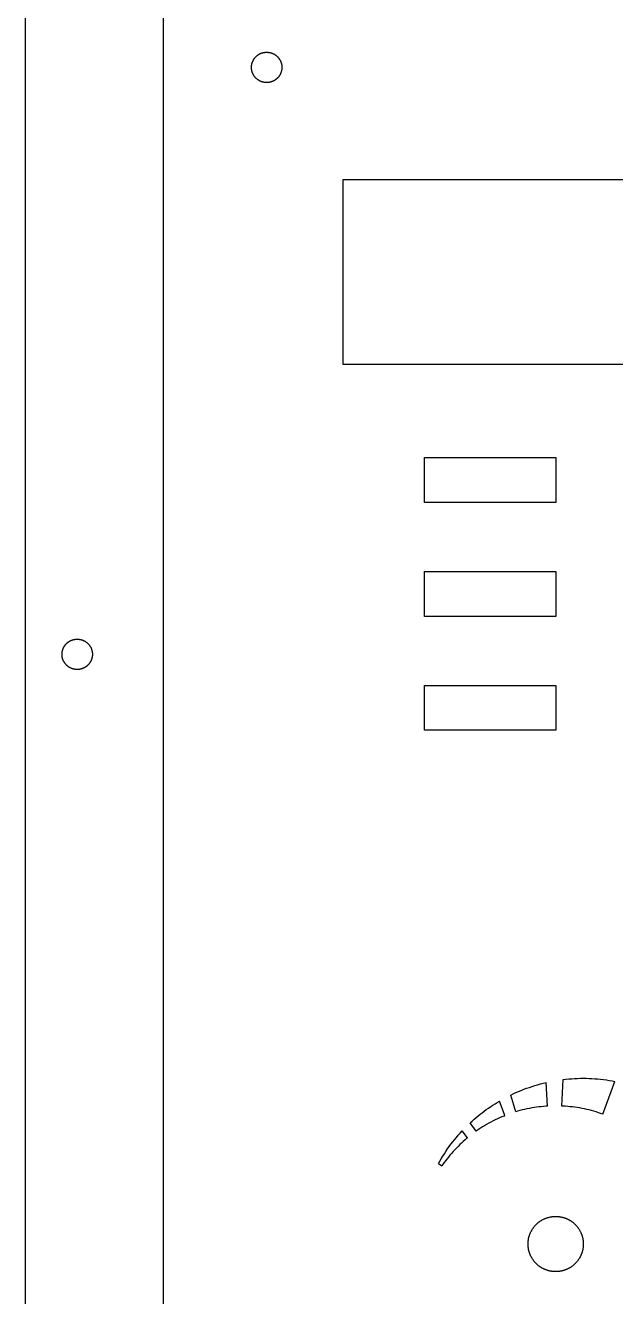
# Model space of a CAD drawing. Header units: metres. Extents: x 13 to 238, y 4 to 739.
# Drawn here: x 12.5 to 98, y 180.8 to 364.9 of the extents above; entities that cross this region are included whole.
import ezdxf

# ---------------------------------------------------------------- set-up
doc = ezdxf.new("R2010")
doc.units = ezdxf.units.M

msp = doc.modelspace()

# ---------------------------------------------------------------- linework, layer by layer
at = {"layer": 'Layer0'}
for p, q in [((32.53, 27.84), (32.53, 714.84)), ((12.53, 29.84), (12.53, 712.84)), ((46.5, 360.81), (46.53, 360.83)), ((46.53, 360.83), (46.57, 360.85)), ((46.57, 360.85), (46.6, 360.86)), ((46.6, 360.86), (46.64, 360.88)), ((46.64, 360.88), (46.67, 360.89)), ((46.67, 360.89), (46.71, 360.9)), ((46.71, 360.9), (46.74, 360.92)), ((46.74, 360.92), (46.78, 360.93)), ((46.78, 360.93), (46.82, 360.94)), ((46.82, 360.94), (46.85, 360.95)), ((46.85, 360.95), (46.89, 360.96)), ((46.89, 360.96), (46.93, 360.97)), ((46.93, 360.97), (46.97, 360.98)), ((46.97, 360.98), (47, 360.99)), ((47, 360.99), (47.04, 361)), ((47.04, 361), (47.08, 361)), ((47.08, 361), (47.12, 361.01)), ((47.12, 361.01), (47.15, 361.02)), ((47.15, 361.02), (47.19, 361.02)), ((47.19, 361.02), (47.23, 361.03)), ((47.23, 361.03), (47.27, 361.03)), ((47.27, 361.03), (47.31, 361.03)), ((47.31, 361.03), (47.34, 361.04)), ((47.34, 361.04), (47.38, 361.04)), ((47.38, 361.04), (47.42, 361.04)), ((47.42, 361.04), (47.46, 361.04)), ((47.46, 361.04), (47.5, 361.04)), ((47.5, 361.04), (47.54, 361.04)), ((47.54, 361.04), (47.58, 361.04)), ((47.58, 361.04), (47.61, 361.04)), ((47.61, 361.04), (47.65, 361.03)), ((47.65, 361.03), (47.69, 361.03)), ((47.69, 361.03), (47.73, 361.02)), ((47.73, 361.02), (47.77, 361.02)), ((47.77, 361.02), (47.8, 361.01)), ((47.8, 361.01), (47.84, 361.01)), ((47.84, 361.01), (47.88, 361)), ((47.88, 361), (47.92, 360.99)), ((47.92, 360.99), (47.96, 360.99)), ((47.96, 360.99), (47.99, 360.98)), ((47.99, 360.98), (48.03, 360.97)), ((48.03, 360.97), (48.07, 360.96)), ((48.07, 360.96), (48.1, 360.95)), ((48.1, 360.95), (48.14, 360.94)), ((48.14, 360.94), (48.18, 360.92)), ((48.18, 360.92), (48.21, 360.91)), ((48.21, 360.91), (48.25, 360.9)), ((48.25, 360.9), (48.28, 360.88)), ((48.28, 360.88), (48.32, 360.87)), ((48.32, 360.87), (48.36, 360.85)), ((48.36, 360.85), (48.39, 360.84)), ((48.39, 360.84), (48.43, 360.82)), ((48.43, 360.82), (48.46, 360.8)), ((45.27, 358.94), (45.28, 358.98)), ((45.28, 359.06), (45.29, 359.1)), ((45.28, 359.02), (45.28, 359.06)), ((45.28, 358.98), (45.28, 359.02)), ((45.29, 359.14), (45.3, 359.17)), ((45.29, 359.1), (45.29, 359.14)), ((45.3, 359.21), (45.31, 359.25)), ((45.3, 359.17), (45.3, 359.21)), ((45.31, 359.25), (45.32, 359.29)), ((45.32, 359.32), (45.33, 359.36)), ((45.32, 359.29), (45.32, 359.32)), ((45.33, 359.36), (45.34, 359.4)), ((45.34, 359.4), (45.35, 359.44)), ((45.35, 359.44), (45.36, 359.47)), ((45.36, 359.47), (45.38, 359.51)), ((45.38, 359.51), (45.39, 359.55)), ((45.39, 359.55), (45.4, 359.58)), ((45.4, 359.58), (45.41, 359.62)), ((45.41, 359.62), (45.43, 359.65)), ((45.43, 359.65), (45.44, 359.69)), ((45.44, 359.69), (45.46, 359.72)), ((45.46, 359.72), (45.47, 359.76)), ((45.47, 359.76), (45.49, 359.79)), ((45.49, 359.79), (45.51, 359.83)), ((45.51, 359.83), (45.52, 359.86)), ((45.52, 359.86), (45.54, 359.9)), ((45.54, 359.9), (45.56, 359.93)), ((45.56, 359.93), (45.58, 359.96)), ((45.58, 359.96), (45.6, 360)), ((45.6, 360), (45.62, 360.03)), ((45.62, 360.03), (45.64, 360.06)), ((45.64, 360.06), (45.66, 360.09)), ((45.66, 360.09), (45.68, 360.12)), ((45.68, 360.12), (45.71, 360.16)), ((45.71, 360.16), (45.73, 360.19)), ((45.73, 360.19), (45.75, 360.22)), ((45.75, 360.22), (45.78, 360.25)), ((45.78, 360.25), (45.8, 360.27)), ((45.8, 360.27), (45.83, 360.3)), ((45.83, 360.3), (45.85, 360.33)), ((45.85, 360.33), (45.88, 360.36)), ((45.88, 360.36), (45.91, 360.39)), ((45.91, 360.39), (45.93, 360.41)), ((45.93, 360.41), (45.96, 360.44)), ((45.96, 360.44), (45.99, 360.47)), ((45.99, 360.47), (46.02, 360.49)), ((46.02, 360.49), (46.05, 360.52)), ((46.05, 360.52), (46.08, 360.54)), ((46.08, 360.54), (46.11, 360.57)), ((46.11, 360.57), (46.14, 360.59)), ((46.14, 360.59), (46.17, 360.61)), ((46.17, 360.61), (46.2, 360.64)), ((46.2, 360.64), (46.23, 360.66)), ((46.23, 360.66), (46.26, 360.68)), ((46.26, 360.68), (46.3, 360.7)), ((46.3, 360.7), (46.33, 360.72)), ((46.33, 360.72), (46.36, 360.74)), ((46.36, 360.74), (46.39, 360.76)), ((46.39, 360.76), (46.43, 360.78)), ((46.43, 360.78), (46.46, 360.8)), ((46.46, 360.8), (46.5, 360.81)), ((48.46, 360.8), (48.49, 360.79)), ((48.49, 360.79), (48.53, 360.77)), ((48.53, 360.77), (48.56, 360.75)), ((48.56, 360.75), (48.59, 360.73)), ((48.59, 360.73), (48.63, 360.71)), ((48.63, 360.71), (48.66, 360.69)), ((48.66, 360.69), (48.69, 360.67)), ((48.69, 360.67), (48.72, 360.65)), ((48.72, 360.65), (48.76, 360.63)), ((48.76, 360.63), (48.79, 360.6)), ((48.79, 360.6), (48.82, 360.58)), ((48.82, 360.58), (48.85, 360.56)), ((48.85, 360.56), (48.88, 360.53)), ((48.88, 360.53), (48.91, 360.51)), ((48.91, 360.51), (48.93, 360.48)), ((48.93, 360.48), (48.96, 360.46)), ((48.96, 360.46), (48.99, 360.43)), ((48.99, 360.43), (49.02, 360.4)), ((49.02, 360.4), (49.05, 360.38)), ((49.05, 360.38), (49.07, 360.35)), ((49.07, 360.35), (49.1, 360.32)), ((49.1, 360.32), (49.12, 360.29)), ((49.12, 360.29), (49.15, 360.26)), ((49.15, 360.26), (49.17, 360.23)), ((49.17, 360.23), (49.2, 360.2)), ((49.2, 360.2), (49.22, 360.17)), ((49.22, 360.17), (49.24, 360.14)), ((49.24, 360.14), (49.27, 360.11)), ((49.27, 360.11), (49.29, 360.08)), ((49.29, 360.08), (49.31, 360.05)), ((49.31, 360.05), (49.33, 360.01)), ((49.33, 360.01), (49.35, 359.98)), ((49.35, 359.98), (49.37, 359.95)), ((49.37, 359.95), (49.39, 359.92)), ((49.39, 359.92), (49.41, 359.88)), ((49.41, 359.88), (49.43, 359.85)), ((49.43, 359.85), (49.44, 359.81)), ((49.44, 359.81), (49.46, 359.78)), ((49.46, 359.78), (49.48, 359.74)), ((49.48, 359.74), (49.49, 359.71)), ((49.49, 359.71), (49.51, 359.67)), ((49.51, 359.67), (49.52, 359.64)), ((49.52, 359.64), (49.53, 359.6)), ((49.53, 359.6), (49.55, 359.57)), ((49.55, 359.57), (49.56, 359.53)), ((49.56, 359.53), (49.57, 359.49)), ((49.57, 359.49), (49.58, 359.46)), ((49.58, 359.46), (49.59, 359.42)), ((49.59, 359.42), (49.6, 359.38)), ((49.6, 359.38), (49.61, 359.35)), ((49.61, 359.35), (49.62, 359.31)), ((49.62, 359.31), (49.63, 359.27)), ((49.63, 359.27), (49.64, 359.23)), ((49.64, 359.23), (49.64, 359.19)), ((49.64, 359.19), (49.65, 359.16)), ((49.65, 359.16), (49.65, 359.12)), ((49.65, 359.12), (49.66, 359.08)), ((49.66, 359.08), (49.66, 359.04)), ((49.66, 359.04), (49.66, 359)), ((49.66, 359), (49.67, 358.97)), ((45.27, 358.91), (45.27, 358.94)), ((45.27, 358.87), (45.27, 358.91)), ((45.27, 358.83), (45.27, 358.87)), ((45.27, 358.79), (45.27, 358.83)), ((45.27, 358.75), (45.27, 358.79)), ((45.27, 358.71), (45.27, 358.75)), ((45.28, 358.68), (45.27, 358.71)), ((45.28, 358.64), (45.28, 358.68)), ((45.28, 358.6), (45.28, 358.64)), ((45.29, 358.56), (45.28, 358.6)), ((45.29, 358.52), (45.29, 358.56)), ((45.3, 358.48), (45.29, 358.52)), ((45.31, 358.45), (45.3, 358.48)), ((45.31, 358.41), (45.31, 358.45)), ((45.32, 358.37), (45.31, 358.41)), ((45.33, 358.33), (45.32, 358.37)), ((45.34, 358.3), (45.33, 358.33)), ((45.35, 358.26), (45.34, 358.3)), ((45.36, 358.22), (45.35, 358.26)), ((45.37, 358.19), (45.36, 358.22)), ((45.38, 358.15), (45.37, 358.19)), ((45.39, 358.11), (45.38, 358.15)), ((45.41, 358.08), (45.39, 358.11)), ((45.42, 358.04), (45.41, 358.08)), ((45.44, 358.01), (45.42, 358.04)), ((45.45, 357.97), (45.44, 358.01)), ((45.47, 357.94), (45.45, 357.97)), ((45.48, 357.9), (45.47, 357.94)), ((45.5, 357.87), (45.48, 357.9)), ((45.52, 357.83), (45.5, 357.87)), ((45.53, 357.8), (45.52, 357.83)), ((45.55, 357.76), (45.53, 357.8)), ((45.57, 357.73), (45.55, 357.76)), ((45.59, 357.7), (45.57, 357.73)), ((45.61, 357.66), (45.59, 357.7)), ((45.63, 357.63), (45.61, 357.66)), ((45.65, 357.6), (45.63, 357.63)), ((45.68, 357.57), (45.65, 357.6)), ((45.7, 357.54), (45.68, 357.57)), ((45.72, 357.51), (45.7, 357.54)), ((45.74, 357.48), (45.72, 357.51)), ((45.77, 357.45), (45.74, 357.48)), ((45.79, 357.42), (45.77, 357.45)), ((45.82, 357.39), (45.79, 357.42)), ((45.84, 357.36), (45.82, 357.39)), ((45.87, 357.33), (45.84, 357.36)), ((45.9, 357.3), (45.87, 357.33)), ((45.92, 357.28), (45.9, 357.3)), ((45.95, 357.25), (45.92, 357.28)), ((45.98, 357.22), (45.95, 357.25)), ((46.01, 357.2), (45.98, 357.22)), ((46.04, 357.17), (46.01, 357.2)), ((46.07, 357.15), (46.04, 357.17)), ((46.09, 357.12), (46.07, 357.15)), ((48.86, 357.14), (48.83, 357.11)), ((48.89, 357.16), (48.86, 357.14)), ((48.92, 357.19), (48.89, 357.16)), ((48.95, 357.21), (48.92, 357.19)), ((48.98, 357.24), (48.95, 357.21)), ((49.01, 357.26), (48.98, 357.24)), ((49.03, 357.29), (49.01, 357.26)), ((49.06, 357.32), (49.03, 357.29)), ((49.09, 357.35), (49.06, 357.32)), ((49.11, 357.38), (49.09, 357.35)), ((49.14, 357.4), (49.11, 357.38)), ((49.16, 357.43), (49.14, 357.4)), ((49.19, 357.46), (49.16, 357.43)), ((49.21, 357.49), (49.19, 357.46)), ((49.23, 357.52), (49.21, 357.49)), ((49.26, 357.56), (49.23, 357.52)), ((49.28, 357.59), (49.26, 357.56)), ((49.3, 357.62), (49.28, 357.59)), ((49.32, 357.65), (49.3, 357.62)), ((49.34, 357.68), (49.32, 357.65)), ((49.36, 357.72), (49.34, 357.68)), ((49.38, 357.75), (49.36, 357.72)), ((49.4, 357.78), (49.38, 357.75)), ((49.42, 357.82), (49.4, 357.78)), ((49.44, 357.85), (49.42, 357.82)), ((49.45, 357.89), (49.44, 357.85)), ((49.47, 357.92), (49.45, 357.89)), ((49.49, 357.95), (49.47, 357.92)), ((49.5, 357.99), (49.49, 357.95)), ((49.51, 358.03), (49.5, 357.99)), ((49.53, 358.06), (49.51, 358.03)), ((49.54, 358.1), (49.53, 358.06)), ((49.55, 358.13), (49.54, 358.1)), ((49.57, 358.17), (49.55, 358.13)), ((49.58, 358.21), (49.57, 358.17)), ((49.59, 358.24), (49.58, 358.21)), ((49.6, 358.28), (49.59, 358.24)), ((49.61, 358.32), (49.6, 358.28)), ((49.62, 358.36), (49.61, 358.32)), ((49.63, 358.39), (49.62, 358.36)), ((49.64, 358.47), (49.63, 358.43)), ((49.63, 358.43), (49.63, 358.39)), ((49.65, 358.51), (49.64, 358.47)), ((49.66, 358.58), (49.65, 358.54)), ((49.65, 358.54), (49.65, 358.51)), ((49.67, 358.7), (49.66, 358.66)), ((49.66, 358.66), (49.66, 358.62)), ((49.66, 358.62), (49.66, 358.58)), ((49.67, 358.97), (49.67, 358.93)), ((49.67, 358.93), (49.67, 358.89)), ((49.67, 358.89), (49.67, 358.85)), ((49.67, 358.85), (49.67, 358.81)), ((49.67, 358.81), (49.67, 358.77)), ((49.67, 358.77), (49.67, 358.74)), ((49.67, 358.74), (49.67, 358.7)), ((46.13, 357.1), (46.09, 357.12)), ((46.16, 357.08), (46.13, 357.1)), ((46.19, 357.05), (46.16, 357.08)), ((46.22, 357.03), (46.19, 357.05)), ((46.25, 357.01), (46.22, 357.03)), ((46.28, 356.99), (46.25, 357.01)), ((46.31, 356.97), (46.28, 356.99)), ((46.35, 356.95), (46.31, 356.97)), ((46.38, 356.93), (46.35, 356.95)), ((46.41, 356.91), (46.38, 356.93)), ((46.45, 356.89), (46.41, 356.91)), ((46.48, 356.87), (46.45, 356.89)), ((46.52, 356.86), (46.48, 356.87)), ((46.55, 356.84), (46.52, 356.86)), ((46.59, 356.83), (46.55, 356.84)), ((46.62, 356.81), (46.59, 356.83)), ((46.66, 356.8), (46.62, 356.81)), ((46.69, 356.78), (46.66, 356.8)), ((46.73, 356.77), (46.69, 356.78)), ((46.76, 356.76), (46.73, 356.77)), ((46.8, 356.74), (46.76, 356.76)), ((46.84, 356.73), (46.8, 356.74)), ((46.87, 356.72), (46.84, 356.73)), ((46.91, 356.71), (46.87, 356.72)), ((46.95, 356.7), (46.91, 356.71)), ((46.99, 356.69), (46.95, 356.7)), ((47.02, 356.69), (46.99, 356.69)), ((47.06, 356.68), (47.02, 356.69)), ((47.1, 356.67), (47.06, 356.68)), ((47.14, 356.67), (47.1, 356.67)), ((47.18, 356.66), (47.14, 356.67)), ((47.21, 356.65), (47.18, 356.66)), ((47.25, 356.65), (47.21, 356.65)), ((47.29, 356.65), (47.25, 356.65)), ((47.33, 356.64), (47.29, 356.65)), ((47.37, 356.64), (47.33, 356.64)), ((47.4, 356.64), (47.37, 356.64)), ((47.44, 356.64), (47.4, 356.64)), ((47.48, 356.64), (47.44, 356.64)), ((47.52, 356.64), (47.48, 356.64)), ((47.56, 356.64), (47.52, 356.64)), ((47.6, 356.64), (47.56, 356.64)), ((47.64, 356.65), (47.6, 356.64)), ((47.67, 356.65), (47.64, 356.65)), ((47.71, 356.65), (47.67, 356.65)), ((47.75, 356.66), (47.71, 356.65)), ((47.79, 356.66), (47.75, 356.66)), ((47.83, 356.67), (47.79, 356.66)), ((47.86, 356.68), (47.83, 356.67)), ((47.9, 356.68), (47.86, 356.68)), ((47.94, 356.69), (47.9, 356.68)), ((47.98, 356.7), (47.94, 356.69)), ((48.01, 356.71), (47.98, 356.7)), ((48.05, 356.72), (48.01, 356.71)), ((48.09, 356.73), (48.05, 356.72)), ((48.12, 356.74), (48.09, 356.73)), ((48.16, 356.75), (48.12, 356.74)), ((48.2, 356.76), (48.16, 356.75)), ((48.23, 356.78), (48.2, 356.76)), ((48.27, 356.79), (48.23, 356.78)), ((48.31, 356.8), (48.27, 356.79)), ((48.34, 356.82), (48.31, 356.8)), ((48.38, 356.83), (48.34, 356.82)), ((48.41, 356.85), (48.38, 356.83)), ((48.45, 356.87), (48.41, 356.85)), ((48.48, 356.88), (48.45, 356.87)), ((48.51, 356.9), (48.48, 356.88)), ((48.55, 356.92), (48.51, 356.9)), ((48.58, 356.94), (48.55, 356.92)), ((48.61, 356.96), (48.58, 356.94)), ((48.65, 356.98), (48.61, 356.96)), ((48.68, 357), (48.65, 356.98)), ((48.71, 357.02), (48.68, 357)), ((48.74, 357.04), (48.71, 357.02)), ((48.77, 357.07), (48.74, 357.04)), ((48.8, 357.09), (48.77, 357.07)), ((48.83, 357.11), (48.8, 357.09)), ((58.53, 315.81), (58.53, 342.61)), ((58.53, 342.61), (104.33, 342.61)), ((104.33, 315.81), (58.53, 315.81)), ((70.33, 295.84), (70.33, 302.34)), ((70.33, 302.34), (89.33, 302.34)), ((89.33, 302.34), (89.33, 295.84)), ((89.33, 295.84), (70.33, 295.84)), ((70.33, 279.34), (70.33, 285.84)), ((70.33, 285.84), (89.33, 285.84)), ((89.33, 285.84), (89.33, 279.34)), ((89.33, 279.34), (70.33, 279.34)), ((17.87, 274.27), (17.88, 274.31)), ((17.88, 274.31), (17.89, 274.35)), ((17.89, 274.35), (17.9, 274.38)), ((17.9, 274.38), (17.91, 274.42)), ((17.91, 274.42), (17.92, 274.46)), ((17.92, 274.46), (17.93, 274.5)), ((17.93, 274.5), (17.94, 274.53)), ((17.94, 274.53), (17.95, 274.57)), ((17.95, 274.57), (17.96, 274.6)), ((17.96, 274.6), (17.98, 274.64)), ((17.98, 274.64), (17.99, 274.68)), ((17.99, 274.68), (18.01, 274.71)), ((18.01, 274.71), (18.02, 274.75)), ((18.02, 274.75), (18.04, 274.78)), ((18.04, 274.78), (18.06, 274.82)), ((18.06, 274.82), (18.07, 274.85)), ((18.07, 274.85), (18.09, 274.88)), ((18.09, 274.88), (18.11, 274.92)), ((18.11, 274.92), (18.13, 274.95)), ((18.13, 274.95), (18.15, 274.98)), ((18.15, 274.98), (18.17, 275.02)), ((18.17, 275.02), (18.19, 275.05)), ((18.19, 275.05), (18.21, 275.08)), ((18.21, 275.08), (18.23, 275.11)), ((18.23, 275.11), (18.26, 275.14)), ((18.26, 275.14), (18.28, 275.17)), ((18.28, 275.17), (18.3, 275.2)), ((18.3, 275.2), (18.33, 275.23)), ((18.33, 275.23), (18.35, 275.26)), ((18.35, 275.26), (18.38, 275.29)), ((18.38, 275.29), (18.4, 275.32)), ((18.4, 275.32), (18.43, 275.35)), ((18.43, 275.35), (18.45, 275.38)), ((18.45, 275.38), (18.48, 275.4)), ((18.48, 275.4), (18.51, 275.43)), ((18.51, 275.43), (18.54, 275.46)), ((18.54, 275.46), (18.57, 275.48)), ((18.57, 275.48), (18.59, 275.51)), ((18.59, 275.51), (18.62, 275.53)), ((18.62, 275.53), (18.65, 275.56)), ((18.65, 275.56), (18.68, 275.58)), ((18.68, 275.58), (18.71, 275.6)), ((18.71, 275.6), (18.74, 275.63)), ((18.74, 275.63), (18.78, 275.65)), ((18.78, 275.65), (18.81, 275.67)), ((18.81, 275.67), (18.84, 275.69)), ((18.84, 275.69), (18.87, 275.71)), ((18.87, 275.71), (18.91, 275.73)), ((18.91, 275.73), (18.94, 275.75)), ((18.94, 275.75), (18.97, 275.77)), ((18.97, 275.77), (19.01, 275.79)), ((19.01, 275.79), (19.04, 275.81)), ((19.04, 275.81), (19.07, 275.82)), ((19.07, 275.82), (19.11, 275.84)), ((19.11, 275.84), (19.14, 275.85)), ((19.14, 275.85), (19.18, 275.87)), ((19.18, 275.87), (19.22, 275.88)), ((19.22, 275.88), (19.25, 275.9)), ((19.25, 275.9), (19.29, 275.91)), ((19.29, 275.91), (19.32, 275.92)), ((19.32, 275.92), (19.36, 275.94)), ((19.36, 275.94), (19.4, 275.95)), ((19.4, 275.95), (19.43, 275.96)), ((19.43, 275.96), (19.47, 275.97)), ((19.47, 275.97), (19.51, 275.98)), ((19.51, 275.98), (19.55, 275.99)), ((19.55, 275.99), (19.58, 275.99)), ((19.58, 275.99), (19.62, 276)), ((19.62, 276), (19.66, 276.01)), ((19.66, 276.01), (19.7, 276.01)), ((19.7, 276.01), (19.73, 276.02)), ((19.73, 276.02), (19.77, 276.02)), ((19.77, 276.02), (19.81, 276.03)), ((19.81, 276.03), (19.85, 276.03)), ((19.85, 276.03), (19.89, 276.04)), ((19.89, 276.04), (19.93, 276.04)), ((19.93, 276.04), (19.96, 276.04)), ((19.96, 276.04), (20, 276.04)), ((20, 276.04), (20.04, 276.04)), ((20.04, 276.04), (20.08, 276.04)), ((20.08, 276.04), (20.12, 276.04)), ((20.12, 276.04), (20.16, 276.04)), ((20.16, 276.04), (20.19, 276.03)), ((20.19, 276.03), (20.23, 276.03)), ((20.23, 276.03), (20.27, 276.03)), ((20.27, 276.03), (20.31, 276.02)), ((20.31, 276.02), (20.35, 276.02)), ((20.35, 276.02), (20.38, 276.01)), ((20.38, 276.01), (20.42, 276)), ((20.42, 276), (20.46, 276)), ((20.46, 276), (20.5, 275.99)), ((20.5, 275.99), (20.54, 275.98)), ((20.54, 275.98), (20.57, 275.97)), ((20.57, 275.97), (20.61, 275.96)), ((20.61, 275.96), (20.65, 275.95)), ((20.65, 275.95), (20.68, 275.94)), ((20.68, 275.94), (20.72, 275.93)), ((20.72, 275.93), (20.76, 275.92)), ((20.76, 275.92), (20.79, 275.9)), ((20.79, 275.9), (20.83, 275.89)), ((20.83, 275.89), (20.86, 275.87)), ((20.86, 275.87), (20.9, 275.86)), ((20.9, 275.86), (20.93, 275.84)), ((20.93, 275.84), (20.97, 275.83)), ((20.97, 275.83), (21, 275.81)), ((21, 275.81), (21.04, 275.79)), ((21.04, 275.79), (21.07, 275.78)), ((21.07, 275.78), (21.11, 275.76)), ((21.11, 275.76), (21.14, 275.74)), ((21.14, 275.74), (21.17, 275.72)), ((21.17, 275.72), (21.2, 275.7)), ((21.2, 275.7), (21.24, 275.68)), ((21.24, 275.68), (21.27, 275.66)), ((21.27, 275.66), (21.3, 275.63)), ((21.3, 275.63), (21.33, 275.61)), ((21.33, 275.61), (21.36, 275.59)), ((21.36, 275.59), (21.39, 275.57)), ((21.39, 275.57), (21.42, 275.54)), ((21.42, 275.54), (21.45, 275.52)), ((21.45, 275.52), (21.48, 275.49)), ((21.48, 275.49), (21.51, 275.47)), ((21.51, 275.47), (21.54, 275.44)), ((21.54, 275.44), (21.57, 275.41)), ((21.57, 275.41), (21.59, 275.39)), ((21.59, 275.39), (21.62, 275.36)), ((21.62, 275.36), (21.65, 275.33)), ((21.65, 275.33), (21.67, 275.3)), ((21.67, 275.3), (21.7, 275.27)), ((21.7, 275.27), (21.72, 275.24)), ((21.72, 275.24), (21.75, 275.21)), ((21.75, 275.21), (21.77, 275.18)), ((21.77, 275.18), (21.79, 275.15)), ((21.79, 275.15), (21.81, 275.12)), ((21.81, 275.12), (21.84, 275.09)), ((21.84, 275.09), (21.86, 275.06)), ((21.86, 275.06), (21.88, 275.03)), ((21.88, 275.03), (21.9, 274.99)), ((21.9, 274.99), (21.92, 274.96)), ((21.92, 274.96), (21.94, 274.93)), ((21.94, 274.93), (21.96, 274.89)), ((21.96, 274.89), (21.98, 274.86)), ((21.98, 274.86), (21.99, 274.83)), ((21.99, 274.83), (22.01, 274.79)), ((22.01, 274.79), (22.03, 274.76)), ((22.03, 274.76), (22.04, 274.72)), ((22.04, 274.72), (22.06, 274.69)), ((22.06, 274.69), (22.07, 274.65)), ((22.07, 274.65), (22.09, 274.62)), ((22.09, 274.62), (22.1, 274.58)), ((22.1, 274.58), (22.11, 274.54)), ((22.11, 274.54), (22.12, 274.51)), ((22.12, 274.51), (22.14, 274.47)), ((22.14, 274.47), (22.15, 274.43)), ((22.15, 274.43), (22.16, 274.4)), ((22.16, 274.4), (22.17, 274.36)), ((22.17, 274.36), (22.17, 274.32)), ((22.17, 274.32), (22.18, 274.28)), ((17.83, 274.01), (17.84, 274.04)), ((17.83, 273.97), (17.83, 274.01)), ((17.83, 273.93), (17.83, 273.97)), ((17.83, 273.89), (17.83, 273.93)), ((17.83, 273.85), (17.83, 273.89)), ((17.83, 273.81), (17.83, 273.85)), ((17.83, 273.78), (17.83, 273.81)), ((17.83, 273.74), (17.83, 273.78)), ((17.83, 273.7), (17.83, 273.74)), ((17.83, 273.66), (17.83, 273.7)), ((17.84, 273.62), (17.83, 273.66)), ((17.84, 274.08), (17.85, 274.12)), ((17.84, 274.04), (17.84, 274.08)), ((17.84, 273.58), (17.84, 273.62)), ((17.85, 273.55), (17.84, 273.58)), ((17.85, 274.16), (17.86, 274.2)), ((17.85, 274.12), (17.85, 274.16)), ((17.85, 273.51), (17.85, 273.55)), ((17.86, 273.47), (17.85, 273.51)), ((17.86, 274.23), (17.87, 274.27)), ((17.86, 274.2), (17.86, 274.23)), ((17.87, 273.43), (17.86, 273.47)), ((17.87, 273.4), (17.87, 273.43)), ((17.88, 273.36), (17.87, 273.4)), ((17.89, 273.32), (17.88, 273.36)), ((17.9, 273.28), (17.89, 273.32)), ((17.91, 273.25), (17.9, 273.28)), ((17.92, 273.21), (17.91, 273.25)), ((17.93, 273.17), (17.92, 273.21)), ((17.94, 273.14), (17.93, 273.17)), ((17.96, 273.1), (17.94, 273.14)), ((17.97, 273.06), (17.96, 273.1)), ((17.98, 273.03), (17.97, 273.06)), ((18, 272.99), (17.98, 273.03)), ((18.01, 272.96), (18, 272.99)), ((18.03, 272.92), (18.01, 272.96)), ((18.04, 272.89), (18.03, 272.92)), ((18.06, 272.85), (18.04, 272.89)), ((18.08, 272.82), (18.06, 272.85)), ((18.1, 272.78), (18.08, 272.82)), ((18.12, 272.75), (18.1, 272.78)), ((18.13, 272.72), (18.12, 272.75)), ((18.15, 272.69), (18.13, 272.72)), ((18.18, 272.65), (18.15, 272.69)), ((18.2, 272.62), (18.18, 272.65)), ((18.22, 272.59), (18.2, 272.62)), ((18.24, 272.56), (18.22, 272.59)), ((18.26, 272.53), (18.24, 272.56)), ((18.29, 272.5), (18.26, 272.53)), ((18.31, 272.47), (18.29, 272.5)), ((18.33, 272.44), (18.31, 272.47)), ((21.75, 272.48), (21.73, 272.45)), ((21.78, 272.51), (21.75, 272.48)), ((21.8, 272.54), (21.78, 272.51)), ((21.82, 272.57), (21.8, 272.54)), ((21.84, 272.6), (21.82, 272.57)), ((21.87, 272.63), (21.84, 272.6)), ((21.89, 272.66), (21.87, 272.63)), ((21.91, 272.7), (21.89, 272.66)), ((21.93, 272.73), (21.91, 272.7)), ((21.95, 272.76), (21.93, 272.73)), ((21.96, 272.8), (21.95, 272.76)), ((21.98, 272.83), (21.96, 272.8)), ((22, 272.86), (21.98, 272.83)), ((22.02, 272.9), (22, 272.86)), ((22.03, 272.93), (22.02, 272.9)), ((22.05, 272.97), (22.03, 272.93)), ((22.06, 273), (22.05, 272.97)), ((22.08, 273.04), (22.06, 273)), ((22.09, 273.08), (22.08, 273.04)), ((22.1, 273.11), (22.09, 273.08)), ((22.12, 273.15), (22.1, 273.11)), ((22.13, 273.18), (22.12, 273.15)), ((22.14, 273.22), (22.13, 273.18)), ((22.15, 273.26), (22.14, 273.22)), ((22.16, 273.29), (22.15, 273.26)), ((22.17, 273.33), (22.16, 273.29)), ((22.18, 273.37), (22.17, 273.33)), ((22.18, 274.28), (22.19, 274.25)), ((22.19, 273.44), (22.18, 273.41)), ((22.18, 273.41), (22.18, 273.37)), ((22.19, 274.25), (22.2, 274.21)), ((22.2, 273.48), (22.19, 273.44)), ((22.2, 274.21), (22.2, 274.17)), ((22.2, 274.17), (22.21, 274.13)), ((22.21, 273.56), (22.2, 273.52)), ((22.2, 273.52), (22.2, 273.48)), ((22.21, 274.13), (22.21, 274.09)), ((22.21, 274.09), (22.22, 274.06)), ((22.22, 273.64), (22.21, 273.6)), ((22.21, 273.6), (22.21, 273.56)), ((22.22, 274.06), (22.22, 274.02)), ((22.22, 274.02), (22.22, 273.98)), ((22.22, 273.98), (22.23, 273.94)), ((22.23, 273.75), (22.22, 273.71)), ((22.22, 273.71), (22.22, 273.67)), ((22.22, 273.67), (22.22, 273.64)), ((22.23, 273.94), (22.23, 273.9)), ((22.23, 273.9), (22.23, 273.87)), ((22.23, 273.87), (22.23, 273.83)), ((22.23, 273.83), (22.23, 273.79)), ((22.23, 273.79), (22.23, 273.75)), ((18.36, 272.41), (18.33, 272.44)), ((18.38, 272.38), (18.36, 272.41)), ((18.41, 272.35), (18.38, 272.38)), ((18.44, 272.32), (18.41, 272.35)), ((18.46, 272.29), (18.44, 272.32)), ((18.49, 272.27), (18.46, 272.29)), ((18.52, 272.24), (18.49, 272.27)), ((18.55, 272.21), (18.52, 272.24)), ((18.57, 272.19), (18.55, 272.21)), ((18.6, 272.16), (18.57, 272.19)), ((18.63, 272.14), (18.6, 272.16)), ((18.66, 272.11), (18.63, 272.14)), ((18.69, 272.09), (18.66, 272.11)), ((18.72, 272.07), (18.69, 272.09)), ((18.75, 272.05), (18.72, 272.07)), ((18.79, 272.02), (18.75, 272.05)), ((18.82, 272), (18.79, 272.02)), ((18.85, 271.98), (18.82, 272)), ((18.88, 271.96), (18.85, 271.98)), ((18.92, 271.94), (18.88, 271.96)), ((18.95, 271.92), (18.92, 271.94)), ((18.98, 271.9), (18.95, 271.92)), ((19.02, 271.89), (18.98, 271.9)), ((19.05, 271.87), (19.02, 271.89)), ((19.09, 271.85), (19.05, 271.87)), ((19.12, 271.84), (19.09, 271.85)), ((19.16, 271.82), (19.12, 271.84)), ((19.19, 271.8), (19.16, 271.82)), ((19.23, 271.79), (19.19, 271.8)), ((19.26, 271.78), (19.23, 271.79)), ((19.3, 271.76), (19.26, 271.78)), ((19.34, 271.75), (19.3, 271.76)), ((19.37, 271.74), (19.34, 271.75)), ((19.41, 271.73), (19.37, 271.74)), ((19.45, 271.72), (19.41, 271.73)), ((19.48, 271.71), (19.45, 271.72)), ((19.52, 271.7), (19.48, 271.71)), ((19.56, 271.69), (19.52, 271.7)), ((19.59, 271.68), (19.56, 271.69)), ((19.63, 271.68), (19.59, 271.68)), ((19.67, 271.67), (19.63, 271.68)), ((19.71, 271.66), (19.67, 271.67)), ((19.75, 271.66), (19.71, 271.66)), ((19.78, 271.65), (19.75, 271.66)), ((19.82, 271.65), (19.78, 271.65)), ((19.86, 271.65), (19.82, 271.65)), ((19.9, 271.64), (19.86, 271.65)), ((19.94, 271.64), (19.9, 271.64)), ((19.98, 271.64), (19.94, 271.64)), ((20.01, 271.64), (19.98, 271.64)), ((20.05, 271.64), (20.01, 271.64)), ((20.09, 271.64), (20.05, 271.64)), ((20.13, 271.64), (20.09, 271.64)), ((20.17, 271.64), (20.13, 271.64)), ((20.21, 271.65), (20.17, 271.64)), ((20.24, 271.65), (20.21, 271.65)), ((20.28, 271.65), (20.24, 271.65)), ((20.32, 271.66), (20.28, 271.65)), ((20.36, 271.66), (20.32, 271.66)), ((20.4, 271.67), (20.36, 271.66)), ((20.43, 271.68), (20.4, 271.67)), ((20.47, 271.69), (20.43, 271.68)), ((20.51, 271.69), (20.47, 271.69)), ((20.55, 271.7), (20.51, 271.69)), ((20.58, 271.71), (20.55, 271.7)), ((20.62, 271.72), (20.58, 271.71)), ((20.66, 271.73), (20.62, 271.72)), ((20.69, 271.74), (20.66, 271.73)), ((20.73, 271.76), (20.69, 271.74)), ((20.77, 271.77), (20.73, 271.76)), ((20.8, 271.78), (20.77, 271.77)), ((20.84, 271.8), (20.8, 271.78)), ((20.87, 271.81), (20.84, 271.8)), ((20.91, 271.82), (20.87, 271.81)), ((20.95, 271.84), (20.91, 271.82)), ((20.98, 271.86), (20.95, 271.84)), ((21.01, 271.87), (20.98, 271.86)), ((21.05, 271.89), (21.01, 271.87)), ((21.08, 271.91), (21.05, 271.89)), ((21.12, 271.93), (21.08, 271.91)), ((21.15, 271.95), (21.12, 271.93)), ((21.18, 271.97), (21.15, 271.95)), ((21.21, 271.99), (21.18, 271.97)), ((21.25, 272.01), (21.21, 271.99)), ((21.28, 272.03), (21.25, 272.01)), ((21.31, 272.05), (21.28, 272.03)), ((21.34, 272.07), (21.31, 272.05)), ((21.37, 272.1), (21.34, 272.07)), ((21.4, 272.12), (21.37, 272.1)), ((21.43, 272.15), (21.4, 272.12)), ((21.46, 272.17), (21.43, 272.15)), ((21.49, 272.2), (21.46, 272.17)), ((21.52, 272.22), (21.49, 272.2)), ((21.55, 272.25), (21.52, 272.22)), ((21.57, 272.27), (21.55, 272.25)), ((21.6, 272.3), (21.57, 272.27)), ((21.63, 272.33), (21.6, 272.3)), ((21.65, 272.36), (21.63, 272.33)), ((21.68, 272.39), (21.65, 272.36)), ((21.7, 272.42), (21.68, 272.39)), ((21.73, 272.45), (21.7, 272.42)), ((70.33, 262.84), (70.33, 269.34)), ((70.33, 269.34), (89.33, 269.34)), ((89.33, 269.34), (89.33, 262.84)), ((89.33, 262.84), (70.33, 262.84)), ((87.12, 211.62), (87.52, 211.73)), ((87.52, 211.73), (87.93, 211.82)), ((88.13, 208.4), (87.93, 211.82)), ((90.23, 208.42), (90.4, 212.26)), ((90.4, 212.26), (90.82, 212.31)), ((90.82, 212.31), (91.24, 212.35)), ((91.24, 212.35), (91.65, 212.38)), ((91.65, 212.38), (92.07, 212.41)), ((92.07, 212.41), (92.49, 212.43)), ((92.49, 212.43), (92.91, 212.44)), ((92.91, 212.44), (93.33, 212.44)), ((93.33, 212.44), (93.75, 212.44)), ((93.75, 212.44), (94.17, 212.43)), ((94.17, 212.43), (94.58, 212.41)), ((94.58, 212.41), (95, 212.38)), ((95, 212.38), (95.42, 212.35)), ((95.42, 212.35), (95.84, 212.31)), ((95.84, 212.31), (96.25, 212.26)), ((96.17, 207.23), (97.91, 212)), ((96.25, 212.26), (96.67, 212.21)), ((96.67, 212.21), (97.08, 212.14)), ((97.08, 212.14), (97.5, 212.08)), ((97.5, 212.08), (97.91, 212)), ((82.81, 210.01), (83.18, 210.19)), ((83.54, 207.58), (82.81, 210.01)), ((83.18, 210.19), (83.57, 210.36)), ((83.57, 210.36), (83.95, 210.53)), ((83.95, 210.53), (84.34, 210.69)), ((84.34, 210.69), (84.73, 210.85)), ((84.73, 210.85), (85.12, 210.99)), ((85.12, 210.99), (85.51, 211.13)), ((85.51, 211.13), (85.91, 211.27)), ((85.91, 211.27), (86.31, 211.39)), ((86.31, 211.39), (86.71, 211.51)), ((86.71, 211.51), (87.12, 211.62)), ((79.28, 207.91), (79.59, 208.13)), ((79.59, 208.13), (79.91, 208.34)), ((79.91, 208.34), (80.22, 208.55)), ((80.22, 208.55), (80.54, 208.75)), ((80.54, 208.75), (80.87, 208.94)), ((80.87, 208.94), (81.19, 209.13)), ((81.95, 207.03), (81.19, 209.13)), ((85.51, 208.07), (85.17, 208)), ((85.85, 208.14), (85.51, 208.07)), ((86.2, 208.19), (85.85, 208.14)), ((86.54, 208.25), (86.2, 208.19)), ((86.89, 208.29), (86.54, 208.25)), ((87.24, 208.33), (86.89, 208.29)), ((87.58, 208.36), (87.24, 208.33)), ((87.93, 208.39), (87.58, 208.36)), ((88.13, 208.4), (87.93, 208.39)), ((90.37, 208.41), (90.23, 208.42)), ((90.72, 208.39), (90.37, 208.41)), ((91.07, 208.36), (90.72, 208.39)), ((91.42, 208.33), (91.07, 208.36)), ((91.76, 208.29), (91.42, 208.33)), ((92.11, 208.25), (91.76, 208.29)), ((92.46, 208.19), (92.11, 208.25)), ((92.8, 208.14), (92.46, 208.19)), ((93.14, 208.07), (92.8, 208.14)), ((93.49, 208), (93.14, 208.07)), ((76.96, 205.99), (77.24, 206.25)), ((77.24, 206.25), (77.52, 206.5)), ((77.52, 206.5), (77.8, 206.75)), ((77.8, 206.75), (78.09, 206.99)), ((78.09, 206.99), (78.38, 207.23)), ((78.38, 207.23), (78.68, 207.46)), ((78.68, 207.46), (78.98, 207.69)), ((78.98, 207.69), (79.28, 207.91)), ((80.25, 206.26), (79.94, 206.1)), ((80.56, 206.42), (80.25, 206.26)), ((80.88, 206.57), (80.56, 206.42)), ((81.19, 206.71), (80.88, 206.57)), ((81.51, 206.85), (81.19, 206.71)), ((81.84, 206.98), (81.51, 206.85)), ((81.84, 206.98), (81.95, 207.03)), ((83.81, 207.67), (83.54, 207.58)), ((84.15, 207.76), (83.81, 207.67)), ((84.49, 207.85), (84.15, 207.76)), ((84.83, 207.93), (84.49, 207.85)), ((85.17, 208), (84.83, 207.93)), ((93.83, 207.93), (93.49, 208)), ((94.17, 207.85), (93.83, 207.93)), ((94.5, 207.76), (94.17, 207.85)), ((94.84, 207.67), (94.5, 207.76)), ((95.17, 207.57), (94.84, 207.67)), ((95.51, 207.46), (95.17, 207.57)), ((95.84, 207.35), (95.51, 207.46)), ((96.17, 207.23), (95.84, 207.35)), ((75.21, 204.19), (75.49, 204.5)), ((75.49, 204.5), (75.77, 204.81)), ((76.57, 203.84), (75.77, 204.81)), ((77.81, 204.79), (76.96, 205.99)), ((77.86, 204.82), (77.81, 204.79)), ((78.14, 205.02), (77.86, 204.82)), ((78.43, 205.21), (78.14, 205.02)), ((78.73, 205.4), (78.43, 205.21)), ((79.03, 205.58), (78.73, 205.4)), ((79.33, 205.76), (79.03, 205.58)), ((79.63, 205.93), (79.33, 205.76)), ((79.94, 206.1), (79.63, 205.93)), ((73.67, 202.21), (73.91, 202.55)), ((73.91, 202.55), (74.16, 202.88)), ((74.16, 202.88), (74.42, 203.22)), ((74.42, 203.22), (74.68, 203.54)), ((74.68, 203.54), (74.94, 203.87)), ((74.94, 203.87), (75.21, 204.19)), ((75.19, 202.58), (74.94, 202.33)), ((75.43, 202.83), (75.19, 202.58)), ((75.69, 203.07), (75.43, 202.83)), ((75.94, 203.3), (75.69, 203.07)), ((76.21, 203.53), (75.94, 203.3)), ((76.47, 203.76), (76.21, 203.53)), ((76.57, 203.84), (76.47, 203.76)), ((72.54, 200.44), (72.76, 200.8)), ((72.76, 200.8), (72.97, 201.16)), ((72.97, 201.16), (73.2, 201.51)), ((73.2, 201.51), (73.43, 201.86)), ((73.57, 200.75), (73.35, 200.48)), ((73.43, 201.86), (73.67, 202.21)), ((73.78, 201.03), (73.57, 200.75)), ((74.01, 201.3), (73.78, 201.03)), ((74.23, 201.56), (74.01, 201.3)), ((74.46, 201.82), (74.23, 201.56)), ((74.7, 202.08), (74.46, 201.82)), ((74.94, 202.33), (74.7, 202.08)), ((72.34, 200.08), (72.54, 200.44)), ((72.34, 200.08), (72.83, 199.74)), ((72.94, 199.91), (72.83, 199.74)), ((73.15, 200.2), (72.94, 199.91)), ((73.35, 200.48), (73.15, 200.2)), ((86.65, 191.41), (86.7, 191.46)), ((86.7, 191.46), (86.76, 191.5)), ((86.76, 191.5), (86.78, 191.52)), ((86.78, 191.52), (86.81, 191.55)), ((86.81, 191.55), (86.86, 191.59)), ((86.86, 191.59), (86.92, 191.63)), ((86.92, 191.63), (86.98, 191.68)), ((86.98, 191.68), (87.03, 191.72)), ((87.03, 191.72), (87.09, 191.76)), ((87.09, 191.76), (87.15, 191.79)), ((87.15, 191.79), (87.21, 191.83)), ((87.21, 191.83), (87.27, 191.87)), ((87.27, 191.87), (87.33, 191.9)), ((87.33, 191.9), (87.39, 191.94)), ((87.39, 191.94), (87.45, 191.97)), ((87.45, 191.97), (87.51, 192)), ((87.51, 192), (87.57, 192.04)), ((87.57, 192.04), (87.64, 192.07)), ((87.64, 192.07), (87.7, 192.09)), ((87.7, 192.09), (87.76, 192.12)), ((87.76, 192.12), (87.83, 192.15)), ((87.83, 192.15), (87.89, 192.17)), ((87.89, 192.17), (87.96, 192.2)), ((87.96, 192.2), (88.03, 192.22)), ((88.03, 192.22), (88.09, 192.24)), ((88.09, 192.24), (88.16, 192.27)), ((88.16, 192.27), (88.22, 192.28)), ((88.22, 192.28), (88.29, 192.3)), ((88.29, 192.3), (88.36, 192.32)), ((88.36, 192.32), (88.43, 192.34)), ((88.43, 192.34), (88.5, 192.35)), ((88.5, 192.35), (88.56, 192.37)), ((88.56, 192.37), (88.63, 192.38)), ((88.63, 192.38), (88.7, 192.39)), ((88.7, 192.39), (88.77, 192.4)), ((88.77, 192.4), (88.84, 192.41)), ((88.84, 192.41), (88.91, 192.42)), ((88.91, 192.42), (88.98, 192.42)), ((88.98, 192.42), (89.05, 192.43)), ((89.05, 192.43), (89.09, 192.43)), ((89.09, 192.43), (89.12, 192.43)), ((89.12, 192.43), (89.19, 192.44)), ((89.19, 192.44), (89.26, 192.44)), ((89.26, 192.44), (89.3, 192.44)), ((89.3, 192.44), (89.33, 192.44)), ((89.33, 192.44), (89.4, 192.44)), ((89.4, 192.44), (89.47, 192.44)), ((89.47, 192.44), (89.51, 192.44)), ((89.51, 192.44), (89.54, 192.43)), ((89.54, 192.43), (89.61, 192.43)), ((89.61, 192.43), (89.68, 192.42)), ((89.68, 192.42), (89.75, 192.42)), ((89.75, 192.42), (89.81, 192.41)), ((89.81, 192.41), (89.88, 192.4)), ((89.88, 192.4), (89.95, 192.39)), ((89.95, 192.39), (90.02, 192.38)), ((90.02, 192.38), (90.09, 192.37)), ((90.09, 192.37), (90.16, 192.35)), ((90.16, 192.35), (90.23, 192.34)), ((90.23, 192.34), (90.3, 192.32)), ((90.3, 192.32), (90.36, 192.3)), ((90.36, 192.3), (90.43, 192.28)), ((90.43, 192.28), (90.5, 192.27)), ((90.5, 192.27), (90.56, 192.24)), ((90.56, 192.24), (90.63, 192.22)), ((90.63, 192.22), (90.7, 192.2)), ((90.7, 192.2), (90.76, 192.17)), ((90.76, 192.17), (90.83, 192.15)), ((90.83, 192.15), (90.89, 192.12)), ((90.89, 192.12), (90.95, 192.09)), ((90.95, 192.09), (91.02, 192.07)), ((91.02, 192.07), (91.08, 192.04)), ((91.08, 192.04), (91.14, 192)), ((91.14, 192), (91.21, 191.97)), ((91.21, 191.97), (91.27, 191.94)), ((91.27, 191.94), (91.33, 191.9)), ((91.33, 191.9), (91.39, 191.87)), ((91.39, 191.87), (91.45, 191.83)), ((91.45, 191.83), (91.51, 191.79)), ((91.51, 191.79), (91.56, 191.76)), ((91.56, 191.76), (91.62, 191.72)), ((91.62, 191.72), (91.68, 191.68)), ((91.68, 191.68), (91.73, 191.63)), ((91.73, 191.63), (91.79, 191.59)), ((91.79, 191.59), (91.84, 191.55)), ((91.84, 191.55), (91.9, 191.5)), ((91.9, 191.5), (91.95, 191.46)), ((91.95, 191.46), (92, 191.41)), ((85.5, 189.61), (85.52, 189.68)), ((85.52, 189.68), (85.55, 189.74)), ((85.55, 189.74), (85.57, 189.81)), ((85.57, 189.81), (85.59, 189.87)), ((85.59, 189.87), (85.62, 189.94)), ((85.62, 189.94), (85.65, 190)), ((85.65, 190), (85.67, 190.07)), ((85.67, 190.07), (85.7, 190.13)), ((85.7, 190.13), (85.73, 190.19)), ((85.73, 190.19), (85.76, 190.26)), ((85.76, 190.26), (85.8, 190.32)), ((85.8, 190.32), (85.83, 190.38)), ((85.83, 190.38), (85.86, 190.44)), ((85.86, 190.44), (85.9, 190.5)), ((85.9, 190.5), (85.94, 190.56)), ((85.94, 190.56), (85.97, 190.62)), ((85.97, 190.62), (86.01, 190.68)), ((86.01, 190.68), (86.05, 190.73)), ((86.05, 190.73), (86.09, 190.79)), ((86.09, 190.79), (86.13, 190.85)), ((86.13, 190.85), (86.18, 190.9)), ((86.18, 190.9), (86.22, 190.96)), ((86.22, 190.96), (86.26, 191.01)), ((86.26, 191.01), (86.31, 191.06)), ((86.31, 191.06), (86.35, 191.12)), ((86.35, 191.12), (86.4, 191.17)), ((86.4, 191.17), (86.45, 191.22)), ((86.45, 191.22), (86.5, 191.27)), ((86.5, 191.27), (86.55, 191.32)), ((86.55, 191.32), (86.6, 191.37)), ((86.6, 191.37), (86.65, 191.41)), ((92, 191.41), (92.06, 191.37)), ((92.06, 191.37), (92.11, 191.32)), ((92.11, 191.32), (92.16, 191.27)), ((92.16, 191.27), (92.2, 191.22)), ((92.2, 191.22), (92.23, 191.19)), ((92.23, 191.19), (92.25, 191.17)), ((92.25, 191.17), (92.3, 191.12)), ((92.3, 191.12), (92.35, 191.06)), ((92.35, 191.06), (92.39, 191.01)), ((92.39, 191.01), (92.44, 190.96)), ((92.44, 190.96), (92.48, 190.9)), ((92.48, 190.9), (92.52, 190.85)), ((92.52, 190.85), (92.56, 190.79)), ((92.56, 190.79), (92.6, 190.73)), ((92.6, 190.73), (92.64, 190.68)), ((92.64, 190.68), (92.68, 190.62)), ((92.68, 190.62), (92.72, 190.56)), ((92.72, 190.56), (92.76, 190.5)), ((92.76, 190.5), (92.79, 190.44)), ((92.79, 190.44), (92.83, 190.38)), ((92.83, 190.38), (92.86, 190.32)), ((92.86, 190.32), (92.89, 190.26)), ((92.89, 190.26), (92.92, 190.19)), ((92.92, 190.19), (92.95, 190.13)), ((92.95, 190.13), (92.98, 190.07)), ((92.98, 190.07), (93.01, 190)), ((93.01, 190), (93.03, 189.96)), ((93.03, 189.96), (93.04, 189.94)), ((93.04, 189.94), (93.06, 189.87)), ((93.06, 189.87), (93.09, 189.81)), ((93.09, 189.81), (93.11, 189.74)), ((93.11, 189.74), (93.13, 189.68)), ((93.13, 189.68), (93.15, 189.61)), ((85.33, 188.65), (85.34, 188.72)), ((85.33, 188.58), (85.33, 188.65)), ((85.33, 188.51), (85.33, 188.58)), ((85.33, 188.44), (85.33, 188.51)), ((85.33, 188.37), (85.33, 188.44)), ((85.33, 188.3), (85.33, 188.37)), ((85.33, 188.23), (85.33, 188.3)), ((85.34, 188.16), (85.33, 188.23)), ((85.34, 188.79), (85.35, 188.86)), ((85.34, 188.72), (85.34, 188.79)), ((85.34, 188.09), (85.34, 188.16)), ((85.35, 188.02), (85.34, 188.09)), ((85.35, 188.86), (85.36, 188.93)), ((85.36, 187.95), (85.35, 188.02)), ((85.36, 188.93), (85.37, 189)), ((85.37, 187.88), (85.36, 187.95)), ((85.37, 189), (85.38, 189.07)), ((85.38, 187.81), (85.37, 187.88)), ((85.38, 189.07), (85.39, 189.13)), ((85.39, 187.75), (85.38, 187.81)), ((85.39, 189.13), (85.4, 189.2)), ((85.4, 189.2), (85.41, 189.27)), ((85.41, 189.27), (85.43, 189.34)), ((85.43, 189.34), (85.45, 189.41)), ((85.45, 189.41), (85.46, 189.48)), ((85.46, 189.48), (85.48, 189.54)), ((85.48, 189.54), (85.5, 189.61)), ((93.15, 189.61), (93.17, 189.54)), ((93.17, 189.54), (93.19, 189.48)), ((93.19, 189.48), (93.21, 189.41)), ((93.21, 189.41), (93.22, 189.34)), ((93.22, 189.34), (93.24, 189.27)), ((93.24, 189.27), (93.25, 189.2)), ((93.25, 189.2), (93.27, 189.13)), ((93.27, 189.13), (93.28, 189.07)), ((93.28, 187.81), (93.27, 187.75)), ((93.28, 189.07), (93.29, 189)), ((93.29, 187.88), (93.28, 187.81)), ((93.29, 189), (93.3, 188.93)), ((93.3, 187.95), (93.29, 187.88)), ((93.3, 188.93), (93.31, 188.86)), ((93.31, 188.02), (93.3, 187.95)), ((93.31, 188.86), (93.31, 188.79)), ((93.31, 188.79), (93.32, 188.72)), ((93.32, 188.16), (93.31, 188.09)), ((93.31, 188.09), (93.31, 188.02)), ((93.32, 188.72), (93.32, 188.65)), ((93.32, 188.65), (93.33, 188.58)), ((93.33, 188.3), (93.32, 188.23)), ((93.32, 188.23), (93.32, 188.16)), ((93.33, 188.58), (93.33, 188.51)), ((93.33, 188.51), (93.33, 188.44)), ((93.33, 188.44), (93.33, 188.37)), ((93.33, 188.37), (93.33, 188.3)), ((85.4, 187.68), (85.39, 187.75)), ((85.41, 187.61), (85.4, 187.68)), ((85.43, 187.54), (85.41, 187.61)), ((85.45, 187.47), (85.43, 187.54)), ((85.46, 187.4), (85.45, 187.47)), ((85.48, 187.34), (85.46, 187.4)), ((85.5, 187.27), (85.48, 187.34)), ((85.52, 187.2), (85.5, 187.27)), ((85.55, 187.14), (85.52, 187.2)), ((85.57, 187.07), (85.55, 187.14)), ((85.59, 187.01), (85.57, 187.07)), ((85.62, 186.94), (85.59, 187.01)), ((85.65, 186.88), (85.62, 186.94)), ((85.67, 186.81), (85.65, 186.88)), ((85.7, 186.75), (85.67, 186.81)), ((85.73, 186.69), (85.7, 186.75)), ((85.76, 186.62), (85.73, 186.69)), ((85.8, 186.56), (85.76, 186.62)), ((85.83, 186.5), (85.8, 186.56)), ((85.86, 186.44), (85.83, 186.5)), ((85.9, 186.38), (85.86, 186.44)), ((85.94, 186.32), (85.9, 186.38)), ((85.97, 186.26), (85.94, 186.32)), ((86.01, 186.2), (85.97, 186.26)), ((86.05, 186.15), (86.01, 186.2)), ((86.09, 186.09), (86.05, 186.15)), ((86.13, 186.03), (86.09, 186.09)), ((86.18, 185.98), (86.13, 186.03)), ((86.22, 185.92), (86.18, 185.98)), ((92.48, 185.98), (92.44, 185.92)), ((92.52, 186.03), (92.48, 185.98)), ((92.56, 186.09), (92.52, 186.03)), ((92.6, 186.15), (92.56, 186.09)), ((92.64, 186.2), (92.6, 186.15)), ((92.68, 186.26), (92.64, 186.2)), ((92.72, 186.32), (92.68, 186.26)), ((92.76, 186.38), (92.72, 186.32)), ((92.79, 186.44), (92.76, 186.38)), ((92.83, 186.5), (92.79, 186.44)), ((92.86, 186.56), (92.83, 186.5)), ((92.89, 186.62), (92.86, 186.56)), ((92.92, 186.69), (92.89, 186.62)), ((92.95, 186.75), (92.92, 186.69)), ((92.98, 186.81), (92.95, 186.75)), ((93.01, 186.88), (92.98, 186.81)), ((93.04, 186.94), (93.01, 186.88)), ((93.06, 187.01), (93.04, 186.94)), ((93.09, 187.07), (93.06, 187.01)), ((93.11, 187.14), (93.09, 187.07)), ((93.13, 187.2), (93.11, 187.14)), ((93.15, 187.27), (93.13, 187.2)), ((93.17, 187.34), (93.15, 187.27)), ((93.19, 187.4), (93.17, 187.34)), ((93.21, 187.47), (93.19, 187.4)), ((93.22, 187.54), (93.21, 187.47)), ((93.24, 187.61), (93.22, 187.54)), ((93.25, 187.68), (93.24, 187.61)), ((93.27, 187.75), (93.25, 187.68)), ((86.26, 185.87), (86.22, 185.92)), ((86.31, 185.82), (86.26, 185.87)), ((86.35, 185.76), (86.31, 185.82)), ((86.4, 185.71), (86.35, 185.76)), ((86.45, 185.66), (86.4, 185.71)), ((86.5, 185.61), (86.45, 185.66)), ((86.55, 185.56), (86.5, 185.61)), ((86.6, 185.51), (86.55, 185.56)), ((86.65, 185.47), (86.6, 185.51)), ((86.7, 185.42), (86.65, 185.47)), ((86.76, 185.38), (86.7, 185.42)), ((86.81, 185.33), (86.76, 185.38)), ((86.86, 185.29), (86.81, 185.33)), ((86.92, 185.25), (86.86, 185.29)), ((86.98, 185.2), (86.92, 185.25)), ((87.03, 185.16), (86.98, 185.2)), ((87.09, 185.12), (87.03, 185.16)), ((87.15, 185.09), (87.09, 185.12)), ((87.21, 185.05), (87.15, 185.09)), ((87.27, 185.01), (87.21, 185.05)), ((87.33, 184.98), (87.27, 185.01)), ((87.39, 184.94), (87.33, 184.98)), ((87.45, 184.91), (87.39, 184.94)), ((87.51, 184.88), (87.45, 184.91)), ((87.57, 184.84), (87.51, 184.88)), ((87.64, 184.81), (87.57, 184.84)), ((87.7, 184.79), (87.64, 184.81)), ((87.76, 184.76), (87.7, 184.79)), ((87.83, 184.73), (87.76, 184.76)), ((87.89, 184.71), (87.83, 184.73)), ((87.96, 184.68), (87.89, 184.71)), ((88.03, 184.66), (87.96, 184.68)), ((88.09, 184.64), (88.03, 184.66)), ((88.16, 184.61), (88.09, 184.64)), ((88.22, 184.59), (88.16, 184.61)), ((88.29, 184.58), (88.22, 184.59)), ((88.36, 184.56), (88.29, 184.58)), ((88.43, 184.54), (88.36, 184.56)), ((88.5, 184.53), (88.43, 184.54)), ((88.56, 184.51), (88.5, 184.53)), ((88.63, 184.5), (88.56, 184.51)), ((88.7, 184.49), (88.63, 184.5)), ((88.77, 184.48), (88.7, 184.49)), ((88.84, 184.47), (88.77, 184.48)), ((88.91, 184.46), (88.84, 184.47)), ((88.98, 184.46), (88.91, 184.46)), ((89.05, 184.45), (88.98, 184.46)), ((89.12, 184.45), (89.05, 184.45)), ((89.19, 184.44), (89.12, 184.45)), ((89.26, 184.44), (89.19, 184.44)), ((89.33, 184.44), (89.26, 184.44)), ((89.4, 184.44), (89.33, 184.44)), ((89.47, 184.44), (89.4, 184.44)), ((89.54, 184.45), (89.47, 184.44)), ((89.61, 184.45), (89.54, 184.45)), ((89.68, 184.46), (89.61, 184.45)), ((89.75, 184.46), (89.68, 184.46)), ((89.81, 184.47), (89.75, 184.46)), ((89.88, 184.48), (89.81, 184.47)), ((89.95, 184.49), (89.88, 184.48)), ((90.02, 184.5), (89.95, 184.49)), ((90.09, 184.51), (90.02, 184.5)), ((90.16, 184.53), (90.09, 184.51)), ((90.23, 184.54), (90.16, 184.53)), ((90.3, 184.56), (90.23, 184.54)), ((90.36, 184.58), (90.3, 184.56)), ((90.43, 184.59), (90.36, 184.58)), ((90.5, 184.61), (90.43, 184.59)), ((90.56, 184.64), (90.5, 184.61)), ((90.63, 184.66), (90.56, 184.64)), ((90.7, 184.68), (90.63, 184.66)), ((90.76, 184.71), (90.7, 184.68)), ((90.83, 184.73), (90.76, 184.71)), ((90.89, 184.76), (90.83, 184.73)), ((90.95, 184.79), (90.89, 184.76)), ((91.02, 184.81), (90.95, 184.79)), ((91.08, 184.84), (91.02, 184.81)), ((91.14, 184.88), (91.08, 184.84)), ((91.21, 184.91), (91.14, 184.88)), ((91.27, 184.94), (91.21, 184.91)), ((91.33, 184.98), (91.27, 184.94)), ((91.39, 185.01), (91.33, 184.98)), ((91.45, 185.05), (91.39, 185.01)), ((91.51, 185.09), (91.45, 185.05)), ((91.56, 185.12), (91.51, 185.09)), ((91.62, 185.16), (91.56, 185.12)), ((91.68, 185.2), (91.62, 185.16)), ((91.73, 185.25), (91.68, 185.2)), ((91.79, 185.29), (91.73, 185.25)), ((91.84, 185.33), (91.79, 185.29)), ((91.9, 185.38), (91.84, 185.33)), ((91.95, 185.42), (91.9, 185.38)), ((92, 185.47), (91.95, 185.42)), ((92.06, 185.51), (92, 185.47)), ((92.11, 185.56), (92.06, 185.51)), ((92.16, 185.61), (92.11, 185.56)), ((92.2, 185.66), (92.16, 185.61)), ((92.25, 185.71), (92.2, 185.66)), ((92.3, 185.76), (92.25, 185.71)), ((92.35, 185.82), (92.3, 185.76)), ((92.39, 185.87), (92.35, 185.82)), ((92.44, 185.92), (92.39, 185.87))]:
    msp.add_line(p, q, dxfattribs=at)

doc.saveas('drawing.dxf')
